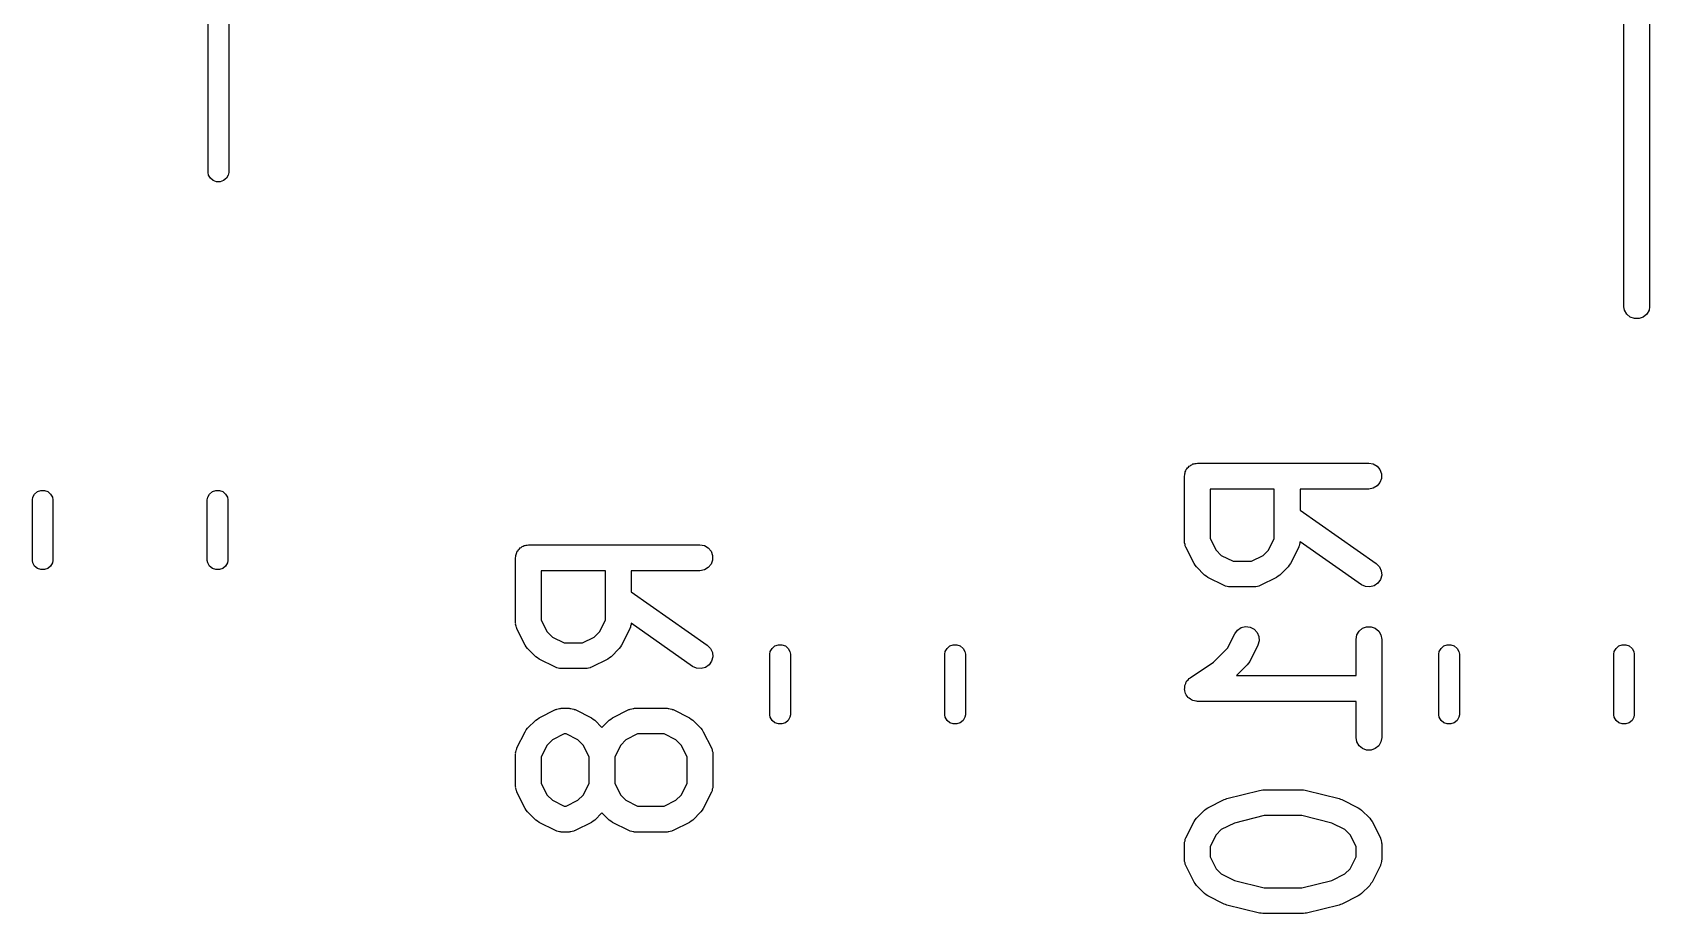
# Model space of a CAD drawing. Extents: x 43.6 to 136.4, y -133.5 to -113.1.
# Drawn here: x 52.93 to 62.36, y -133.44 to -128.3 of the extents above; entities that cross this region are included whole.
import ezdxf

# ---------------------------------------------------------------- set-up
doc = ezdxf.new("R2010")
doc.units = 0
doc.header["$MEASUREMENT"] = 0
doc.layers.add('BLACK', color=7, linetype='CONTINUOUS')

msp = doc.modelspace()

# ---------------------------------------------------------------- linework, layer by layer
at = {"layer": 'BLACK', "linetype": 'CONTINUOUS'}
for p, q in [((53.9547, -129.115), (53.9547, -127.704)), ((54.0747, -127.77), (54.0747, -129.115)), ((62.2095, -129.899), (62.2095, -128.136)), ((62.3595, -128.217), (62.3595, -129.899)), ((53.9574, -129.13), (53.9547, -129.115)), ((53.968, -129.149), (53.9574, -129.13)), ((53.9842, -129.162), (53.968, -129.149)), ((54.0041, -129.17), (53.9842, -129.162)), ((54.0253, -129.17), (54.0041, -129.17)), ((54.0451, -129.162), (54.0253, -129.17)), ((54.0613, -129.149), (54.0451, -129.162)), ((54.0719, -129.13), (54.0613, -129.149)), ((54.0747, -129.115), (54.0719, -129.13)), ((62.213, -129.918), (62.2095, -129.899)), ((62.2262, -129.941), (62.213, -129.918)), ((62.3561, -129.918), (62.3429, -129.941)), ((62.3595, -129.899), (62.3561, -129.918)), ((62.2464, -129.958), (62.2262, -129.941)), ((62.2713, -129.967), (62.2464, -129.958)), ((62.2977, -129.967), (62.2713, -129.967)), ((62.3226, -129.958), (62.2977, -129.967)), ((62.3429, -129.941), (62.3226, -129.958)), ((59.6474, -130.886), (59.6485, -130.879)), ((59.6485, -130.873), (59.6508, -130.867)), ((59.6485, -130.879), (59.6485, -130.873)), ((59.6508, -130.867), (59.6519, -130.86)), ((59.6519, -130.86), (59.6552, -130.854)), ((59.6552, -130.854), (59.6574, -130.848)), ((59.6574, -130.848), (59.6616, -130.843)), ((59.6616, -130.843), (59.6649, -130.838)), ((59.6649, -130.838), (59.67, -130.833)), ((59.67, -130.833), (59.6742, -130.828)), ((59.6742, -130.828), (59.6799, -130.825)), ((59.6799, -130.825), (59.6849, -130.821)), ((59.6849, -130.821), (59.691, -130.819)), ((59.691, -130.819), (59.6967, -130.815)), ((59.6967, -130.815), (59.7032, -130.814)), ((59.7032, -130.814), (59.7094, -130.812)), ((59.7094, -130.812), (59.7159, -130.812)), ((59.7159, -130.812), (59.7224, -130.811)), ((59.7224, -130.811), (60.7224, -130.811)), ((60.7224, -130.811), (60.748, -130.815)), ((60.748, -130.815), (60.7706, -130.828)), ((60.7706, -130.828), (60.7873, -130.848)), ((60.7873, -130.848), (60.7962, -130.873)), ((60.7962, -130.873), (60.7962, -130.899)), ((52.9595, -130.976), (52.9794, -130.969)), ((52.9794, -130.969), (53.0006, -130.969)), ((53.0006, -130.969), (53.0205, -130.976)), ((53.9795, -130.976), (53.9994, -130.969)), ((53.9994, -130.969), (54.0206, -130.969)), ((54.0206, -130.969), (54.0405, -130.976)), ((59.6474, -131.267), (59.6474, -130.886)), ((59.7974, -130.961), (59.7974, -131.249)), ((60.1712, -130.961), (59.7974, -130.961)), ((60.1712, -131.249), (60.1712, -130.961)), ((60.7224, -130.961), (60.3212, -130.961)), ((60.3212, -130.961), (60.3212, -131.085)), ((60.748, -130.956), (60.7224, -130.961)), ((60.7706, -130.943), (60.748, -130.956)), ((60.7873, -130.923), (60.7706, -130.943)), ((60.7962, -130.899), (60.7873, -130.923)), ((52.93, -131.023), (52.9327, -131.008)), ((52.93, -131.377), (52.93, -131.023)), ((52.9327, -131.008), (52.9433, -130.99)), ((52.9433, -130.99), (52.9595, -130.976)), ((53.0205, -130.976), (53.0367, -130.99)), ((53.0367, -130.99), (53.0473, -131.008)), ((53.0473, -131.008), (53.05, -131.023)), ((53.05, -131.023), (53.05, -131.377)), ((53.95, -131.023), (53.9527, -131.008)), ((53.95, -131.377), (53.95, -131.023)), ((53.9527, -131.008), (53.9633, -130.99)), ((53.9633, -130.99), (53.9795, -130.976)), ((54.0405, -130.976), (54.0567, -130.99)), ((54.0567, -130.99), (54.0673, -131.008)), ((54.0673, -131.008), (54.07, -131.023)), ((54.07, -131.023), (54.07, -131.377)), ((60.3212, -131.085), (60.7654, -131.396)), ((59.7974, -131.249), (59.8316, -131.317)), ((60.1369, -131.317), (60.1712, -131.249)), ((55.7485, -131.349), (55.7508, -131.343)), ((55.7485, -131.355), (55.7485, -131.349)), ((55.7508, -131.343), (55.7519, -131.336)), ((55.7519, -131.336), (55.7552, -131.331)), ((55.7552, -131.331), (55.7574, -131.324)), ((55.7574, -131.324), (55.7616, -131.319)), ((55.7616, -131.319), (55.7649, -131.314)), ((55.7649, -131.314), (55.77, -131.309)), ((55.77, -131.309), (55.7742, -131.304)), ((55.7742, -131.304), (55.7799, -131.301)), ((55.7799, -131.301), (55.7849, -131.297)), ((55.7849, -131.297), (55.791, -131.295)), ((55.791, -131.295), (55.7967, -131.291)), ((55.7967, -131.291), (55.8032, -131.29)), ((55.8032, -131.29), (55.8094, -131.288)), ((55.8094, -131.288), (55.8159, -131.288)), ((55.8159, -131.288), (55.8224, -131.287)), ((55.8224, -131.287), (56.8224, -131.287)), ((56.8224, -131.287), (56.848, -131.291)), ((56.848, -131.291), (56.8706, -131.304)), ((56.8706, -131.304), (56.8873, -131.324)), ((56.8873, -131.324), (56.8962, -131.349)), ((56.8962, -131.349), (56.8962, -131.375)), ((59.6481, -131.271), (59.6474, -131.267)), ((59.6479, -131.275), (59.6481, -131.271)), ((59.6504, -131.284), (59.6479, -131.275)), ((59.6519, -131.292), (59.6504, -131.284)), ((59.6541, -131.296), (59.6519, -131.292)), ((59.6553, -131.3), (59.6541, -131.296)), ((59.7029, -131.395), (59.6553, -131.3)), ((59.8316, -131.317), (59.862, -131.348)), ((59.862, -131.348), (59.9306, -131.382)), ((60.038, -131.382), (60.1065, -131.348)), ((60.1065, -131.348), (60.1369, -131.317)), ((60.3133, -131.3), (60.2657, -131.395)), ((60.3145, -131.296), (60.3133, -131.3)), ((60.3167, -131.292), (60.3145, -131.296)), ((60.3182, -131.284), (60.3167, -131.292)), ((60.3207, -131.275), (60.3182, -131.284)), ((60.321, -131.268), (60.3204, -131.271)), ((60.3204, -131.271), (60.3207, -131.275)), ((60.6794, -131.519), (60.321, -131.268)), ((52.9327, -131.392), (52.93, -131.377)), ((52.9433, -131.41), (52.9327, -131.392)), ((52.9595, -131.424), (52.9433, -131.41)), ((52.9794, -131.431), (52.9595, -131.424)), ((53.0006, -131.431), (52.9794, -131.431)), ((53.0205, -131.424), (53.0006, -131.431)), ((53.0367, -131.41), (53.0205, -131.424)), ((53.0473, -131.392), (53.0367, -131.41)), ((53.05, -131.377), (53.0473, -131.392)), ((53.9527, -131.392), (53.95, -131.377)), ((53.9633, -131.41), (53.9527, -131.392)), ((53.9795, -131.424), (53.9633, -131.41)), ((53.9994, -131.431), (53.9795, -131.424)), ((54.0206, -131.431), (53.9994, -131.431)), ((54.0405, -131.424), (54.0206, -131.431)), ((54.0567, -131.41), (54.0405, -131.424)), ((54.0673, -131.392), (54.0567, -131.41)), ((54.07, -131.377), (54.0673, -131.392)), ((55.7474, -131.362), (55.7485, -131.355)), ((55.7474, -131.743), (55.7474, -131.362)), ((55.8974, -131.437), (55.8974, -131.725)), ((56.2712, -131.437), (55.8974, -131.437)), ((56.2712, -131.725), (56.2712, -131.437)), ((56.8224, -131.437), (56.4212, -131.437)), ((56.4212, -131.437), (56.4212, -131.561)), ((56.848, -131.432), (56.8224, -131.437)), ((56.8706, -131.419), (56.848, -131.432)), ((56.8873, -131.399), (56.8706, -131.419)), ((56.8962, -131.375), (56.8873, -131.399)), ((59.7101, -131.405), (59.7029, -131.395)), ((59.717, -131.415), (59.7101, -131.405)), ((59.7646, -131.463), (59.717, -131.415)), ((59.9306, -131.382), (60.038, -131.382)), ((60.2516, -131.415), (60.204, -131.463)), ((60.2585, -131.405), (60.2516, -131.415)), ((60.2657, -131.395), (60.2585, -131.405)), ((60.7654, -131.396), (60.7838, -131.414)), ((60.7838, -131.414), (60.7948, -131.438)), ((60.7948, -131.438), (60.7971, -131.464)), ((59.7744, -131.469), (59.7646, -131.463)), ((59.7841, -131.477), (59.7744, -131.469)), ((59.8793, -131.524), (59.7841, -131.477)), ((59.8835, -131.525), (59.8793, -131.524)), ((59.8872, -131.528), (59.8835, -131.525)), ((59.8959, -131.529), (59.8872, -131.528)), ((59.9043, -131.532), (59.8959, -131.529)), ((59.9086, -131.531), (59.9043, -131.532)), ((59.9129, -131.532), (59.9086, -131.531)), ((60.0557, -131.532), (59.9129, -131.532)), ((60.06, -131.531), (60.0557, -131.532)), ((60.0643, -131.532), (60.06, -131.531)), ((60.0727, -131.529), (60.0643, -131.532)), ((60.0814, -131.528), (60.0727, -131.529)), ((60.0851, -131.525), (60.0814, -131.528)), ((60.0893, -131.524), (60.0851, -131.525)), ((60.1845, -131.477), (60.0893, -131.524)), ((60.1942, -131.469), (60.1845, -131.477)), ((60.204, -131.463), (60.1942, -131.469)), ((60.703, -131.53), (60.6794, -131.519)), ((60.7289, -131.532), (60.703, -131.53)), ((60.7541, -131.525), (60.7289, -131.532)), ((60.7754, -131.51), (60.7541, -131.525)), ((60.7904, -131.489), (60.7754, -131.51)), ((60.7971, -131.464), (60.7904, -131.489)), ((56.4212, -131.561), (56.8654, -131.872)), ((55.8974, -131.725), (55.9316, -131.794)), ((56.2369, -131.794), (56.2712, -131.725)), ((55.7481, -131.747), (55.7474, -131.743)), ((55.7479, -131.751), (55.7481, -131.747)), ((55.7504, -131.76), (55.7479, -131.751)), ((55.7519, -131.769), (55.7504, -131.76)), ((55.7541, -131.772), (55.7519, -131.769)), ((55.7553, -131.776), (55.7541, -131.772)), ((55.8029, -131.872), (55.7553, -131.776)), ((55.9316, -131.794), (55.962, -131.824)), ((55.962, -131.824), (56.0306, -131.858)), ((56.138, -131.858), (56.2065, -131.824)), ((56.2065, -131.824), (56.2369, -131.794)), ((56.4133, -131.776), (56.3657, -131.872)), ((56.4145, -131.772), (56.4133, -131.776)), ((56.4167, -131.769), (56.4145, -131.772)), ((56.4182, -131.76), (56.4167, -131.769)), ((56.4207, -131.751), (56.4182, -131.76)), ((56.421, -131.744), (56.4204, -131.747)), ((56.4204, -131.747), (56.4207, -131.751)), ((56.7794, -131.995), (56.421, -131.744)), ((59.8988, -131.889), (59.941, -131.805)), ((59.941, -131.805), (59.9565, -131.784)), ((59.9565, -131.784), (59.9783, -131.769)), ((59.9783, -131.769), (60.0036, -131.763)), ((60.0036, -131.763), (60.0295, -131.766)), ((60.0295, -131.766), (60.0528, -131.778)), ((60.0528, -131.778), (60.0707, -131.797)), ((60.0707, -131.797), (60.081, -131.821)), ((60.081, -131.821), (60.0826, -131.847)), ((60.6474, -131.838), (60.6519, -131.812)), ((60.6519, -131.812), (60.6649, -131.79)), ((60.6649, -131.79), (60.6849, -131.773)), ((60.6849, -131.773), (60.7094, -131.764)), ((60.7094, -131.764), (60.7354, -131.764)), ((60.7354, -131.764), (60.7599, -131.773)), ((60.7599, -131.773), (60.7798, -131.79)), ((60.7798, -131.79), (60.7929, -131.812)), ((60.7929, -131.812), (60.7974, -131.838)), ((55.8101, -131.881), (55.8029, -131.872)), ((55.817, -131.891), (55.8101, -131.881)), ((55.8646, -131.939), (55.817, -131.891)), ((56.0306, -131.858), (56.138, -131.858)), ((56.3516, -131.891), (56.304, -131.939)), ((56.3585, -131.881), (56.3516, -131.891)), ((56.3657, -131.872), (56.3585, -131.881)), ((56.8654, -131.872), (56.8838, -131.89)), ((56.8838, -131.89), (56.8948, -131.914)), ((56.8948, -131.914), (56.8971, -131.94)), ((57.23, -131.923), (57.2327, -131.908)), ((57.2327, -131.908), (57.2433, -131.89)), ((57.2433, -131.89), (57.2595, -131.876)), ((57.2595, -131.876), (57.2794, -131.869)), ((57.2794, -131.869), (57.3006, -131.869)), ((57.3006, -131.869), (57.3205, -131.876)), ((57.3205, -131.876), (57.3367, -131.89)), ((57.3367, -131.89), (57.3473, -131.908)), ((57.3473, -131.908), (57.35, -131.923)), ((58.25, -131.923), (58.2527, -131.908)), ((58.2527, -131.908), (58.2633, -131.89)), ((58.2633, -131.89), (58.2795, -131.876)), ((58.2795, -131.876), (58.2994, -131.869)), ((58.2994, -131.869), (58.3206, -131.869)), ((58.3206, -131.869), (58.3405, -131.876)), ((58.3405, -131.876), (58.3567, -131.89)), ((58.3567, -131.89), (58.3673, -131.908)), ((58.3673, -131.908), (58.37, -131.923)), ((59.8175, -131.97), (59.8988, -131.889)), ((60.0752, -131.872), (60.0276, -131.967)), ((60.0826, -131.847), (60.0752, -131.872)), ((60.6474, -132.049), (60.6474, -131.838)), ((60.7974, -131.838), (60.7974, -132.41)), ((61.13, -131.923), (61.1327, -131.908)), ((61.1327, -131.908), (61.1433, -131.89)), ((61.1433, -131.89), (61.1595, -131.876)), ((61.1595, -131.876), (61.1794, -131.869)), ((61.1794, -131.869), (61.2006, -131.869)), ((61.2006, -131.869), (61.2205, -131.876)), ((61.2205, -131.876), (61.2367, -131.89)), ((61.2367, -131.89), (61.2473, -131.908)), ((61.2473, -131.908), (61.25, -131.923)), ((62.15, -131.923), (62.1527, -131.908)), ((62.1527, -131.908), (62.1633, -131.89)), ((62.1633, -131.89), (62.1795, -131.876)), ((62.1795, -131.876), (62.1994, -131.869)), ((62.1994, -131.869), (62.2206, -131.869)), ((62.2206, -131.869), (62.2405, -131.876)), ((62.2405, -131.876), (62.2567, -131.89)), ((62.2567, -131.89), (62.2673, -131.908)), ((62.2673, -131.908), (62.27, -131.923)), ((55.8744, -131.946), (55.8646, -131.939)), ((55.8841, -131.953), (55.8744, -131.946)), ((55.9793, -132), (55.8841, -131.953)), ((55.9835, -132.002), (55.9793, -132)), ((55.9872, -132.004), (55.9835, -132.002)), ((55.9959, -132.005), (55.9872, -132.004)), ((56.0043, -132.008), (55.9959, -132.005)), ((56.0086, -132.008), (56.0043, -132.008)), ((56.0129, -132.008), (56.0086, -132.008)), ((56.1557, -132.008), (56.0129, -132.008)), ((56.16, -132.008), (56.1557, -132.008)), ((56.1643, -132.008), (56.16, -132.008)), ((56.1727, -132.005), (56.1643, -132.008)), ((56.1814, -132.004), (56.1727, -132.005)), ((56.1851, -132.002), (56.1814, -132.004)), ((56.1893, -132), (56.1851, -132.002)), ((56.2845, -131.953), (56.1893, -132)), ((56.2942, -131.946), (56.2845, -131.953)), ((56.304, -131.939), (56.2942, -131.946)), ((56.803, -132.006), (56.7794, -131.995)), ((56.8289, -132.008), (56.803, -132.006)), ((56.8541, -132.001), (56.8289, -132.008)), ((56.8754, -131.986), (56.8541, -132.001)), ((56.8904, -131.965), (56.8754, -131.986)), ((56.8971, -131.94), (56.8904, -131.965)), ((57.23, -132.277), (57.23, -131.923)), ((57.35, -131.923), (57.35, -132.277)), ((58.25, -132.277), (58.25, -131.923)), ((58.37, -131.923), (58.37, -132.277)), ((59.6808, -132.061), (59.8175, -131.97)), ((60.0135, -131.986), (59.9511, -132.049)), ((60.0204, -131.977), (60.0135, -131.986)), ((60.0276, -131.967), (60.0204, -131.977)), ((61.13, -132.277), (61.13, -131.923)), ((61.25, -131.923), (61.25, -132.277)), ((62.15, -132.277), (62.15, -131.923)), ((62.27, -131.923), (62.27, -132.277)), ((59.6485, -132.111), (59.6499, -132.107)), ((59.6499, -132.107), (59.6504, -132.103)), ((59.6504, -132.103), (59.6544, -132.095)), ((59.6544, -132.095), (59.6574, -132.086)), ((59.6574, -132.086), (59.6601, -132.083)), ((59.6601, -132.083), (59.6619, -132.079)), ((59.6619, -132.079), (59.6684, -132.073)), ((59.6684, -132.073), (59.6742, -132.066)), ((59.6742, -132.066), (59.6778, -132.064)), ((59.6778, -132.064), (59.6808, -132.061)), ((59.9511, -132.049), (60.6474, -132.049)), ((59.6475, -132.129), (59.6485, -132.12)), ((59.6485, -132.133), (59.6475, -132.129)), ((59.6485, -132.12), (59.6485, -132.111)), ((59.6485, -132.137), (59.6485, -132.133)), ((59.6516, -132.145), (59.6485, -132.137)), ((59.6537, -132.154), (59.6516, -132.145)), ((59.656, -132.157), (59.6537, -132.154)), ((59.6574, -132.161), (59.656, -132.157)), ((59.6632, -132.168), (59.6574, -132.161)), ((59.6681, -132.176), (59.6632, -132.168)), ((59.6715, -132.178), (59.6681, -132.176)), ((59.6742, -132.181), (59.6715, -132.178)), ((59.6819, -132.186), (59.6742, -132.181)), ((59.6891, -132.191), (59.6819, -132.186)), ((59.6931, -132.192), (59.6891, -132.191)), ((59.6967, -132.194), (59.6931, -132.192)), ((59.7055, -132.196), (59.6967, -132.194)), ((59.7141, -132.198), (59.7055, -132.196)), ((59.7183, -132.198), (59.7141, -132.198)), ((59.7224, -132.199), (59.7183, -132.198)), ((60.6474, -132.199), (59.7224, -132.199)), ((60.6474, -132.41), (60.6474, -132.199)), ((55.8744, -132.302), (55.8841, -132.295)), ((55.8841, -132.295), (55.9793, -132.247)), ((55.9793, -132.247), (55.9835, -132.246)), ((55.9835, -132.246), (55.9872, -132.244)), ((55.9872, -132.244), (55.9959, -132.242)), ((55.9959, -132.242), (56.0043, -132.24)), ((56.0043, -132.24), (56.0086, -132.24)), ((56.0086, -132.24), (56.0129, -132.239)), ((56.0129, -132.239), (56.0605, -132.239)), ((56.0605, -132.239), (56.0647, -132.24)), ((56.0647, -132.24), (56.069, -132.24)), ((56.069, -132.24), (56.0775, -132.242)), ((56.0775, -132.242), (56.0861, -132.244)), ((56.0861, -132.244), (56.0899, -132.246)), ((56.0899, -132.246), (56.094, -132.247)), ((56.094, -132.247), (56.1893, -132.295)), ((56.1893, -132.295), (56.1989, -132.302)), ((56.303, -132.302), (56.3126, -132.295)), ((56.3126, -132.295), (56.4079, -132.247)), ((56.4079, -132.247), (56.412, -132.246)), ((56.412, -132.246), (56.4158, -132.244)), ((56.4158, -132.244), (56.4244, -132.242)), ((56.4244, -132.242), (56.4329, -132.24)), ((56.4329, -132.24), (56.4372, -132.24)), ((56.4372, -132.24), (56.4414, -132.239)), ((56.4414, -132.239), (56.6319, -132.239)), ((56.6319, -132.239), (56.6362, -132.24)), ((56.6362, -132.24), (56.6405, -132.24)), ((56.6405, -132.24), (56.6489, -132.242)), ((56.6489, -132.242), (56.6576, -132.244)), ((56.6576, -132.244), (56.6613, -132.246)), ((56.6613, -132.246), (56.6654, -132.247)), ((56.6654, -132.247), (56.7607, -132.295)), ((56.7607, -132.295), (56.7703, -132.302)), ((57.2327, -132.292), (57.23, -132.277)), ((57.2433, -132.31), (57.2327, -132.292)), ((57.3473, -132.292), (57.3367, -132.31)), ((57.35, -132.277), (57.3473, -132.292)), ((58.2527, -132.292), (58.25, -132.277)), ((58.2633, -132.31), (58.2527, -132.292)), ((58.3673, -132.292), (58.3567, -132.31)), ((58.37, -132.277), (58.3673, -132.292)), ((61.1327, -132.292), (61.13, -132.277)), ((61.1433, -132.31), (61.1327, -132.292)), ((61.2473, -132.292), (61.2367, -132.31)), ((61.25, -132.277), (61.2473, -132.292)), ((62.1527, -132.292), (62.15, -132.277)), ((62.1633, -132.31), (62.1527, -132.292)), ((62.2673, -132.292), (62.2567, -132.31)), ((62.27, -132.277), (62.2673, -132.292)), ((55.7553, -132.471), (55.8029, -132.376)), ((55.8029, -132.376), (55.8101, -132.366)), ((55.8101, -132.366), (55.817, -132.356)), ((55.817, -132.356), (55.8646, -132.309)), ((55.8646, -132.309), (55.8744, -132.302)), ((56.0306, -132.389), (55.962, -132.424)), ((56.0428, -132.389), (56.0306, -132.389)), ((56.1113, -132.424), (56.0428, -132.389)), ((56.1989, -132.302), (56.2087, -132.309)), ((56.2087, -132.309), (56.251, -132.351)), ((56.251, -132.351), (56.2932, -132.309)), ((56.2932, -132.309), (56.303, -132.302)), ((56.4591, -132.389), (56.3906, -132.424)), ((56.6142, -132.389), (56.4591, -132.389)), ((56.6827, -132.424), (56.6142, -132.389)), ((56.7703, -132.302), (56.7802, -132.309)), ((56.7802, -132.309), (56.8278, -132.356)), ((56.8278, -132.356), (56.8347, -132.366)), ((56.8347, -132.366), (56.8418, -132.376)), ((56.8418, -132.376), (56.8895, -132.471)), ((57.2595, -132.324), (57.2433, -132.31)), ((57.2794, -132.331), (57.2595, -132.324)), ((57.3006, -132.331), (57.2794, -132.331)), ((57.3205, -132.324), (57.3006, -132.331)), ((57.3367, -132.31), (57.3205, -132.324)), ((58.2795, -132.324), (58.2633, -132.31)), ((58.2994, -132.331), (58.2795, -132.324)), ((58.3206, -132.331), (58.2994, -132.331)), ((58.3405, -132.324), (58.3206, -132.331)), ((58.3567, -132.31), (58.3405, -132.324)), ((61.1595, -132.324), (61.1433, -132.31)), ((61.1794, -132.331), (61.1595, -132.324)), ((61.2006, -132.331), (61.1794, -132.331)), ((61.2205, -132.324), (61.2006, -132.331)), ((61.2367, -132.31), (61.2205, -132.324)), ((62.1795, -132.324), (62.1633, -132.31)), ((62.1994, -132.331), (62.1795, -132.324)), ((62.2206, -132.331), (62.1994, -132.331)), ((62.2405, -132.324), (62.2206, -132.331)), ((62.2567, -132.31), (62.2405, -132.324)), ((55.7504, -132.488), (55.7519, -132.479)), ((55.7519, -132.479), (55.7541, -132.475)), ((55.7541, -132.475), (55.7553, -132.471)), ((55.9316, -132.454), (55.8974, -132.522)), ((55.962, -132.424), (55.9316, -132.454)), ((56.1417, -132.454), (56.1113, -132.424)), ((56.176, -132.522), (56.1417, -132.454)), ((56.3602, -132.454), (56.326, -132.522)), ((56.3906, -132.424), (56.3602, -132.454)), ((56.7131, -132.454), (56.6827, -132.424)), ((56.7474, -132.522), (56.7131, -132.454)), ((56.8895, -132.471), (56.8907, -132.475)), ((56.8907, -132.475), (56.8929, -132.479)), ((56.8929, -132.479), (56.8944, -132.488)), ((60.6519, -132.435), (60.6474, -132.41)), ((60.6649, -132.458), (60.6519, -132.435)), ((60.6849, -132.474), (60.6649, -132.458)), ((60.7094, -132.483), (60.6849, -132.474)), ((60.7354, -132.483), (60.7094, -132.483)), ((60.7599, -132.474), (60.7354, -132.483)), ((60.7798, -132.458), (60.7599, -132.474)), ((60.7929, -132.435), (60.7798, -132.458)), ((60.7974, -132.41), (60.7929, -132.435)), ((55.7474, -132.505), (55.7481, -132.501)), ((55.7474, -132.695), (55.7474, -132.505)), ((55.7479, -132.496), (55.7504, -132.488)), ((55.7481, -132.501), (55.7479, -132.496)), ((55.8974, -132.522), (55.8974, -132.678)), ((56.176, -132.678), (56.176, -132.522)), ((56.326, -132.522), (56.326, -132.678)), ((56.7474, -132.678), (56.7474, -132.522)), ((56.8944, -132.488), (56.8969, -132.496)), ((56.8969, -132.496), (56.8966, -132.501)), ((56.8966, -132.501), (56.8974, -132.505)), ((56.8974, -132.505), (56.8974, -132.695)), ((55.7481, -132.699), (55.7474, -132.695)), ((55.7479, -132.704), (55.7481, -132.699)), ((55.7504, -132.712), (55.7479, -132.704)), ((55.7519, -132.721), (55.7504, -132.712)), ((55.7541, -132.725), (55.7519, -132.721)), ((55.7553, -132.729), (55.7541, -132.725)), ((55.8029, -132.824), (55.7553, -132.729)), ((55.8974, -132.678), (55.9316, -132.746)), ((55.9316, -132.746), (55.962, -132.776)), ((56.1113, -132.776), (56.1417, -132.746)), ((56.1417, -132.746), (56.176, -132.678)), ((56.326, -132.678), (56.3602, -132.746)), ((56.3602, -132.746), (56.3906, -132.776)), ((56.6827, -132.776), (56.7131, -132.746)), ((56.7131, -132.746), (56.7474, -132.678)), ((56.8895, -132.729), (56.8418, -132.824)), ((56.8907, -132.725), (56.8895, -132.729)), ((56.8929, -132.721), (56.8907, -132.725)), ((56.8944, -132.712), (56.8929, -132.721)), ((56.8969, -132.704), (56.8944, -132.712)), ((56.8974, -132.695), (56.8966, -132.699)), ((56.8966, -132.699), (56.8969, -132.704)), ((59.8872, -132.769), (59.8947, -132.765)), ((59.8947, -132.765), (60.0851, -132.718)), ((60.0851, -132.718), (60.0943, -132.717)), ((60.0943, -132.717), (60.1033, -132.715)), ((60.1033, -132.715), (60.3414, -132.715)), ((60.3414, -132.715), (60.3505, -132.717)), ((60.3505, -132.717), (60.3596, -132.718)), ((60.3596, -132.718), (60.5501, -132.765)), ((60.5501, -132.765), (60.5576, -132.769)), ((55.8101, -132.834), (55.8029, -132.824)), ((55.817, -132.844), (55.8101, -132.834)), ((55.8646, -132.891), (55.817, -132.844)), ((55.962, -132.776), (56.0306, -132.811)), ((56.0306, -132.811), (56.0428, -132.811)), ((56.0428, -132.811), (56.1113, -132.776)), ((56.251, -132.849), (56.2087, -132.891)), ((56.2932, -132.891), (56.251, -132.849)), ((56.3906, -132.776), (56.4591, -132.811)), ((56.4591, -132.811), (56.6142, -132.811)), ((56.6142, -132.811), (56.6827, -132.776)), ((56.8278, -132.844), (56.7802, -132.891)), ((56.8347, -132.834), (56.8278, -132.844)), ((56.8418, -132.824), (56.8347, -132.834)), ((59.717, -132.88), (59.7646, -132.833)), ((59.7646, -132.833), (59.7744, -132.826)), ((59.7744, -132.826), (59.7841, -132.819)), ((59.7841, -132.819), (59.8793, -132.771)), ((59.8793, -132.771), (59.8872, -132.769)), ((60.5576, -132.769), (60.5654, -132.771)), ((60.5654, -132.771), (60.6607, -132.819)), ((60.6607, -132.819), (60.6703, -132.826)), ((60.6703, -132.826), (60.6802, -132.833)), ((60.6802, -132.833), (60.7278, -132.88)), ((55.8744, -132.898), (55.8646, -132.891)), ((55.8841, -132.905), (55.8744, -132.898)), ((55.9793, -132.953), (55.8841, -132.905)), ((55.9835, -132.954), (55.9793, -132.953)), ((55.9872, -132.956), (55.9835, -132.954)), ((56.0899, -132.954), (56.0861, -132.956)), ((56.094, -132.953), (56.0899, -132.954)), ((56.1893, -132.905), (56.094, -132.953)), ((56.1989, -132.898), (56.1893, -132.905)), ((56.2087, -132.891), (56.1989, -132.898)), ((56.303, -132.898), (56.2932, -132.891)), ((56.3126, -132.905), (56.303, -132.898)), ((56.4079, -132.953), (56.3126, -132.905)), ((56.412, -132.954), (56.4079, -132.953)), ((56.4158, -132.956), (56.412, -132.954)), ((56.6613, -132.954), (56.6576, -132.956)), ((56.6654, -132.953), (56.6613, -132.954)), ((56.7607, -132.905), (56.6654, -132.953)), ((56.7703, -132.898), (56.7607, -132.905)), ((56.7802, -132.891), (56.7703, -132.898)), ((59.6553, -132.995), (59.7029, -132.9)), ((59.7029, -132.9), (59.7101, -132.89)), ((59.7101, -132.89), (59.717, -132.88)), ((59.862, -132.947), (59.8316, -132.978)), ((59.939, -132.909), (59.862, -132.947)), ((60.1126, -132.865), (59.939, -132.909)), ((60.3322, -132.865), (60.1126, -132.865)), ((60.5057, -132.909), (60.3322, -132.865)), ((60.5827, -132.947), (60.5057, -132.909)), ((60.6131, -132.978), (60.5827, -132.947)), ((60.7278, -132.88), (60.7347, -132.89)), ((60.7347, -132.89), (60.7418, -132.9)), ((60.7418, -132.9), (60.7895, -132.995)), ((55.9959, -132.958), (55.9872, -132.956)), ((56.0043, -132.96), (55.9959, -132.958)), ((56.0086, -132.96), (56.0043, -132.96)), ((56.0129, -132.961), (56.0086, -132.96)), ((56.0605, -132.961), (56.0129, -132.961)), ((56.0647, -132.96), (56.0605, -132.961)), ((56.069, -132.96), (56.0647, -132.96)), ((56.0775, -132.958), (56.069, -132.96)), ((56.0861, -132.956), (56.0775, -132.958)), ((56.4244, -132.958), (56.4158, -132.956)), ((56.4329, -132.96), (56.4244, -132.958)), ((56.4372, -132.96), (56.4329, -132.96)), ((56.4414, -132.961), (56.4372, -132.96)), ((56.6319, -132.961), (56.4414, -132.961)), ((56.6362, -132.96), (56.6319, -132.961)), ((56.6405, -132.96), (56.6362, -132.96)), ((56.6489, -132.958), (56.6405, -132.96)), ((56.6576, -132.956), (56.6489, -132.958)), ((59.6474, -133.029), (59.6481, -133.024)), ((59.6474, -133.124), (59.6474, -133.029)), ((59.6479, -133.02), (59.6504, -133.012)), ((59.6481, -133.024), (59.6479, -133.02)), ((59.6504, -133.012), (59.6519, -133.003)), ((59.6519, -133.003), (59.6541, -132.999)), ((59.6541, -132.999), (59.6553, -132.995)), ((59.8316, -132.978), (59.7974, -133.046)), ((59.7974, -133.046), (59.7974, -133.106)), ((60.6474, -133.046), (60.6131, -132.978)), ((60.6474, -133.106), (60.6474, -133.046)), ((60.7895, -132.995), (60.7907, -132.999)), ((60.7907, -132.999), (60.7929, -133.003)), ((60.7929, -133.003), (60.7944, -133.012)), ((60.7944, -133.012), (60.7969, -133.02)), ((60.7969, -133.02), (60.7966, -133.024)), ((60.7966, -133.024), (60.7974, -133.029)), ((60.7974, -133.029), (60.7974, -133.124)), ((59.6481, -133.128), (59.6474, -133.124)), ((59.6479, -133.132), (59.6481, -133.128)), ((59.6504, -133.141), (59.6479, -133.132)), ((59.6519, -133.149), (59.6504, -133.141)), ((59.7974, -133.106), (59.8316, -133.175)), ((60.6131, -133.175), (60.6474, -133.106)), ((60.7944, -133.141), (60.7929, -133.149)), ((60.7969, -133.132), (60.7944, -133.141)), ((60.7974, -133.124), (60.7966, -133.128)), ((60.7966, -133.128), (60.7969, -133.132)), ((59.6541, -133.153), (59.6519, -133.149)), ((59.6553, -133.157), (59.6541, -133.153)), ((59.7029, -133.253), (59.6553, -133.157)), ((59.8316, -133.175), (59.862, -133.205)), ((59.862, -133.205), (59.939, -133.244)), ((60.5057, -133.244), (60.5827, -133.205)), ((60.5827, -133.205), (60.6131, -133.175)), ((60.7895, -133.157), (60.7418, -133.253)), ((60.7907, -133.153), (60.7895, -133.157)), ((60.7929, -133.149), (60.7907, -133.153)), ((59.7101, -133.262), (59.7029, -133.253)), ((59.717, -133.272), (59.7101, -133.262)), ((59.7646, -133.32), (59.717, -133.272)), ((59.7744, -133.327), (59.7646, -133.32)), ((59.7841, -133.334), (59.7744, -133.327)), ((59.939, -133.244), (60.1126, -133.287)), ((60.1126, -133.287), (60.3322, -133.287)), ((60.3322, -133.287), (60.5057, -133.244)), ((60.6703, -133.327), (60.6607, -133.334)), ((60.6802, -133.32), (60.6703, -133.327)), ((60.7278, -133.272), (60.6802, -133.32)), ((60.7347, -133.262), (60.7278, -133.272)), ((60.7418, -133.253), (60.7347, -133.262)), ((59.8793, -133.381), (59.7841, -133.334)), ((59.8872, -133.384), (59.8793, -133.381)), ((59.8947, -133.387), (59.8872, -133.384)), ((60.0851, -133.435), (59.8947, -133.387)), ((60.5501, -133.387), (60.3596, -133.435)), ((60.5576, -133.384), (60.5501, -133.387)), ((60.5654, -133.381), (60.5576, -133.384)), ((60.6607, -133.334), (60.5654, -133.381)), ((60.0943, -133.435), (60.0851, -133.435)), ((60.1033, -133.437), (60.0943, -133.435)), ((60.3414, -133.437), (60.1033, -133.437)), ((60.3505, -133.435), (60.3414, -133.437)), ((60.3596, -133.435), (60.3505, -133.435))]:
    msp.add_line(p, q, dxfattribs=at)

doc.saveas('drawing.dxf')
